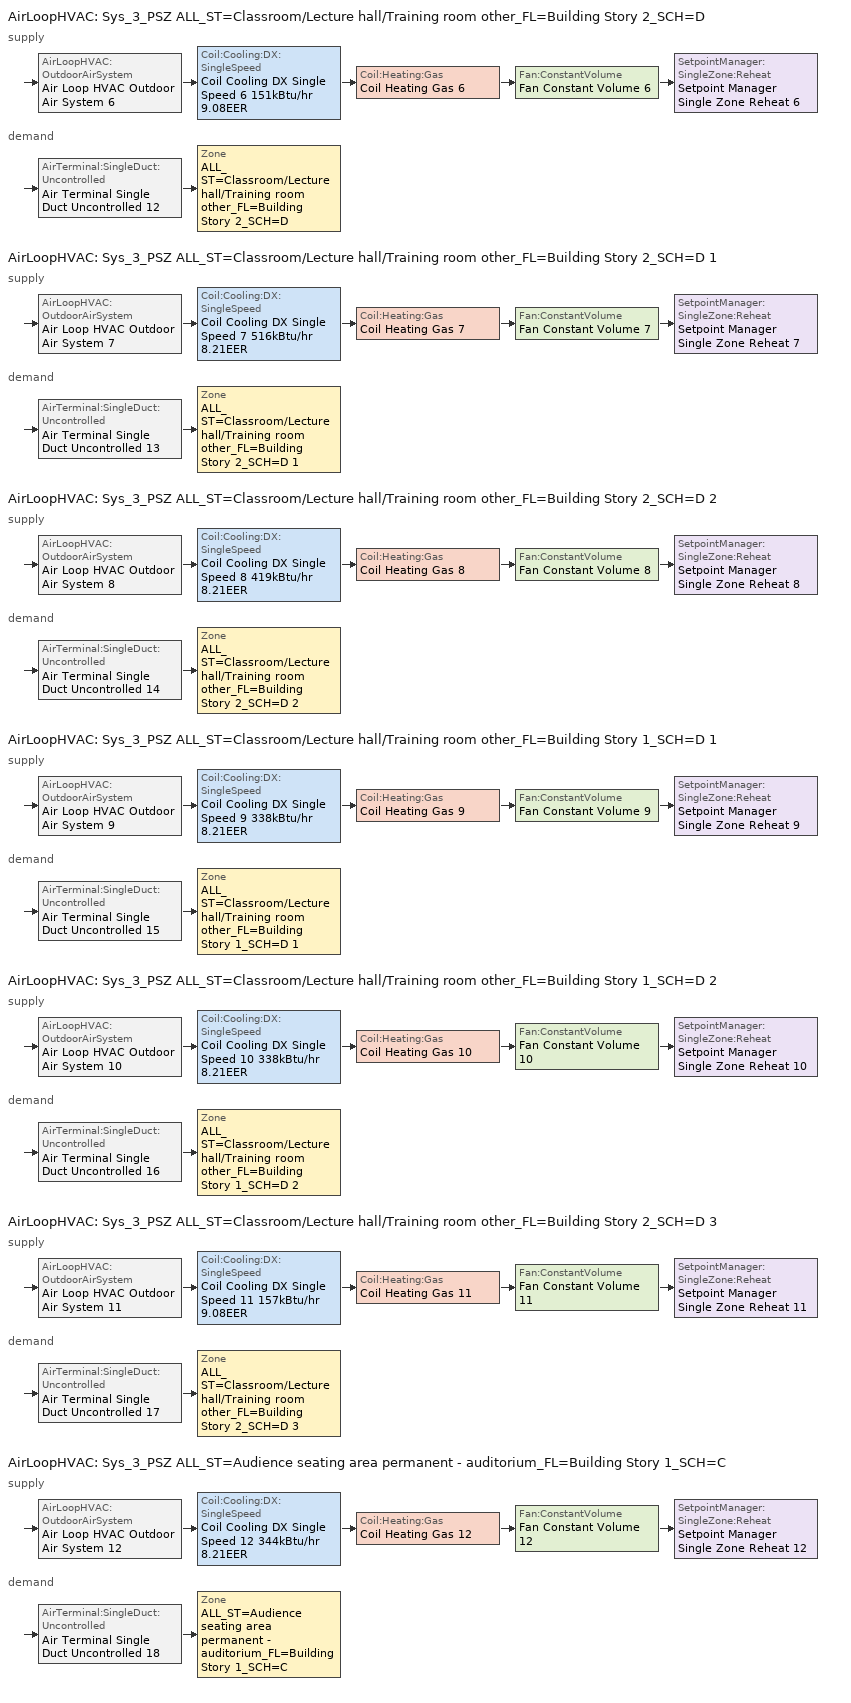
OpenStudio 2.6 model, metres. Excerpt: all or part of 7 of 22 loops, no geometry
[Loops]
AirLoopHVAC 'Sys_3_PSZ ALL_ST=Classroom/Lecture hall/Training room other_FL=Building Story 2_SCH=D'
 supply: AirLoopHVAC:OutdoorAirSystem 'Air Loop HVAC Outdoor Air System 6' > Coil:Cooling:DX:SingleSpeed 'Coil Cooling DX Single Speed 6 151kBtu/hr 9.08EER' > Coil:Heating:Gas 'Coil Heating Gas 6' > Fan:ConstantVolume 'Fan Constant Volume 6' > SetpointManager:SingleZone:Reheat 'Setpoint Manager Single Zone Reheat 6'
 demand: AirTerminal:SingleDuct:Uncontrolled 'Air Terminal Single Duct Uncontrolled 12' > Zone 'ALL_ST=Classroom/Lecture hall/Training room other_FL=Building Story 2_SCH=D'
AirLoopHVAC 'Sys_3_PSZ ALL_ST=Classroom/Lecture hall/Training room other_FL=Building Story 2_SCH=D 1'
 supply: AirLoopHVAC:OutdoorAirSystem 'Air Loop HVAC Outdoor Air System 7' > Coil:Cooling:DX:SingleSpeed 'Coil Cooling DX Single Speed 7 516kBtu/hr 8.21EER' > Coil:Heating:Gas 'Coil Heating Gas 7' > Fan:ConstantVolume 'Fan Constant Volume 7' > SetpointManager:SingleZone:Reheat 'Setpoint Manager Single Zone Reheat 7'
 demand: AirTerminal:SingleDuct:Uncontrolled 'Air Terminal Single Duct Uncontrolled 13' > Zone 'ALL_ST=Classroom/Lecture hall/Training room other_FL=Building Story 2_SCH=D 1'
AirLoopHVAC 'Sys_3_PSZ ALL_ST=Classroom/Lecture hall/Training room other_FL=Building Story 2_SCH=D 2'
 supply: AirLoopHVAC:OutdoorAirSystem 'Air Loop HVAC Outdoor Air System 8' > Coil:Cooling:DX:SingleSpeed 'Coil Cooling DX Single Speed 8 419kBtu/hr 8.21EER' > Coil:Heating:Gas 'Coil Heating Gas 8' > Fan:ConstantVolume 'Fan Constant Volume 8' > SetpointManager:SingleZone:Reheat 'Setpoint Manager Single Zone Reheat 8'
 demand: AirTerminal:SingleDuct:Uncontrolled 'Air Terminal Single Duct Uncontrolled 14' > Zone 'ALL_ST=Classroom/Lecture hall/Training room other_FL=Building Story 2_SCH=D 2'
AirLoopHVAC 'Sys_3_PSZ ALL_ST=Classroom/Lecture hall/Training room other_FL=Building Story 1_SCH=D 1'
 supply: AirLoopHVAC:OutdoorAirSystem 'Air Loop HVAC Outdoor Air System 9' > Coil:Cooling:DX:SingleSpeed 'Coil Cooling DX Single Speed 9 338kBtu/hr 8.21EER' > Coil:Heating:Gas 'Coil Heating Gas 9' > Fan:ConstantVolume 'Fan Constant Volume 9' > SetpointManager:SingleZone:Reheat 'Setpoint Manager Single Zone Reheat 9'
 demand: AirTerminal:SingleDuct:Uncontrolled 'Air Terminal Single Duct Uncontrolled 15' > Zone 'ALL_ST=Classroom/Lecture hall/Training room other_FL=Building Story 1_SCH=D 1'
AirLoopHVAC 'Sys_3_PSZ ALL_ST=Classroom/Lecture hall/Training room other_FL=Building Story 1_SCH=D 2'
 supply: AirLoopHVAC:OutdoorAirSystem 'Air Loop HVAC Outdoor Air System 10' > Coil:Cooling:DX:SingleSpeed 'Coil Cooling DX Single Speed 10 338kBtu/hr 8.21EER' > Coil:Heating:Gas 'Coil Heating Gas 10' > Fan:ConstantVolume 'Fan Constant Volume 10' > SetpointManager:SingleZone:Reheat 'Setpoint Manager Single Zone Reheat 10'
 demand: AirTerminal:SingleDuct:Uncontrolled 'Air Terminal Single Duct Uncontrolled 16' > Zone 'ALL_ST=Classroom/Lecture hall/Training room other_FL=Building Story 1_SCH=D 2'
AirLoopHVAC 'Sys_3_PSZ ALL_ST=Classroom/Lecture hall/Training room other_FL=Building Story 2_SCH=D 3'
 supply: AirLoopHVAC:OutdoorAirSystem 'Air Loop HVAC Outdoor Air System 11' > Coil:Cooling:DX:SingleSpeed 'Coil Cooling DX Single Speed 11 157kBtu/hr 9.08EER' > Coil:Heating:Gas 'Coil Heating Gas 11' > Fan:ConstantVolume 'Fan Constant Volume 11' > SetpointManager:SingleZone:Reheat 'Setpoint Manager Single Zone Reheat 11'
 demand: AirTerminal:SingleDuct:Uncontrolled 'Air Terminal Single Duct Uncontrolled 17' > Zone 'ALL_ST=Classroom/Lecture hall/Training room other_FL=Building Story 2_SCH=D 3'
AirLoopHVAC 'Sys_3_PSZ ALL_ST=Audience seating area permanent - auditorium_FL=Building Story 1_SCH=C'
 supply: AirLoopHVAC:OutdoorAirSystem 'Air Loop HVAC Outdoor Air System 12' > Coil:Cooling:DX:SingleSpeed 'Coil Cooling DX Single Speed 12 344kBtu/hr 8.21EER' > Coil:Heating:Gas 'Coil Heating Gas 12' > Fan:ConstantVolume 'Fan Constant Volume 12' > SetpointManager:SingleZone:Reheat 'Setpoint Manager Single Zone Reheat 12'
 demand: AirTerminal:SingleDuct:Uncontrolled 'Air Terminal Single Duct Uncontrolled 18' > Zone 'ALL_ST=Audience seating area permanent - auditorium_FL=Building Story 1_SCH=C'
[Sizing:Zone] Zone Cooling Design Supply Air Temperature Input Method=SupplyAirTemperature; Zone Cooling Design Supply Air Temperature {C}=13; Zone Cooling Design Supply Air Temperature Difference {deltaC}=11.11; Zone Heating Design Supply Air Temperature Input Method=SupplyAirTemperature; Zone Heating Design Supply Air Temperature {C}=43; Zone Heating Design Supply Air Temperature Difference {deltaC}=11.11; Zone Cooling Design Supply Air Humidity Ratio {kg-H2O/kg-air}=0.0085; Zone Heating Design Supply Air Humidity Ratio {kg-H2O/kg-air}=0.008; Zone Heating Sizing Factor=1.3; Zone Cooling Sizing Factor=1.1; Cooling Design Air Flow Method=DesignDay; Heating Design Air Flow Method=DesignDay; Account for Dedicated Outdoor Air System=No; Dedicated Outdoor Air System Control Strategy=NeutralSupplyAir; Dedicated Outdoor Air Low Setpoint Temperature for Design {C}=autosize; Dedicated Outdoor Air High Setpoint Temperature for Design {C}=autosize
ALL_ST=Classroom/Lecture hall/Training room other_FL=Building Story 2_SCH=D; ALL_ST=Classroom/Lecture hall/Training room other_FL=Building Story 2_SCH=D 1; ALL_ST=Classroom/Lecture hall/Training room other_FL=Building Story 2_SCH=D 2; ALL_ST=Classroom/Lecture hall/Training room other_FL=Building Story 1_SCH=D 1; ALL_ST=Classroom/Lecture hall/Training room other_FL=Building Story 1_SCH=D 2; ALL_ST=Classroom/Lecture hall/Training room other_FL=Building Story 2_SCH=D 3; ALL_ST=Audience seating area permanent - auditorium_FL=Building Story 1_SCH=C
[Zone equipment]
ALL_ST=Classroom/Lecture hall/Training room other_FL=Building Story 2_SCH=D: Air Terminal Single Duct Uncontrolled 12, Zone HVAC Baseboard Convective Water 12
ALL_ST=Classroom/Lecture hall/Training room other_FL=Building Story 2_SCH=D 1: Air Terminal Single Duct Uncontrolled 13, Zone HVAC Baseboard Convective Water 13
ALL_ST=Classroom/Lecture hall/Training room other_FL=Building Story 2_SCH=D 2: Air Terminal Single Duct Uncontrolled 14, Zone HVAC Baseboard Convective Water 14
ALL_ST=Classroom/Lecture hall/Training room other_FL=Building Story 1_SCH=D 1: Air Terminal Single Duct Uncontrolled 15, Zone HVAC Baseboard Convective Water 15
ALL_ST=Classroom/Lecture hall/Training room other_FL=Building Story 1_SCH=D 2: Air Terminal Single Duct Uncontrolled 16, Zone HVAC Baseboard Convective Water 16
ALL_ST=Classroom/Lecture hall/Training room other_FL=Building Story 2_SCH=D 3: Air Terminal Single Duct Uncontrolled 17, Zone HVAC Baseboard Convective Water 17
ALL_ST=Audience seating area permanent - auditorium_FL=Building Story 1_SCH=C: Air Terminal Single Duct Uncontrolled 18, Zone HVAC Baseboard Convective Water 18
[AirLoopHVAC] Design Supply Air Flow Rate {m3/s}=AutoSize
Name | Availability Schedule
Sys_3_PSZ ALL_ST=Classroom/Lecture hall/Training room other_FL=Building Story 2_SCH=D | Sys_3_PSZ ALL_ST=Classroom/Lecture hall/Training room other_FL=Building Story 2_SCH=D Occ Sch
Sys_3_PSZ ALL_ST=Classroom/Lecture hall/Training room other_FL=Building Story 2_SCH=D 1 | Sys_3_PSZ ALL_ST=Classroom/Lecture hall/Training room other_FL=Building Story 2_SCH=D 1 Occ Sch
Sys_3_PSZ ALL_ST=Classroom/Lecture hall/Training room other_FL=Building Story 2_SCH=D 2 | Sys_3_PSZ ALL_ST=Classroom/Lecture hall/Training room other_FL=Building Story 2_SCH=D 2 Occ Sch
Sys_3_PSZ ALL_ST=Classroom/Lecture hall/Training room other_FL=Building Story 1_SCH=D 1 | Sys_3_PSZ ALL_ST=Classroom/Lecture hall/Training room other_FL=Building Story 1_SCH=D 1 Occ Sch
Sys_3_PSZ ALL_ST=Classroom/Lecture hall/Training room other_FL=Building Story 1_SCH=D 2 | Sys_3_PSZ ALL_ST=Classroom/Lecture hall/Training room other_FL=Building Story 1_SCH=D 2 Occ Sch
Sys_3_PSZ ALL_ST=Classroom/Lecture hall/Training room other_FL=Building Story 2_SCH=D 3 | Sys_3_PSZ ALL_ST=Classroom/Lecture hall/Training room other_FL=Building Story 2_SCH=D 3 Occ Sch
Sys_3_PSZ ALL_ST=Audience seating area permanent - auditorium_FL=Building Story 1_SCH=C | Sys_3_PSZ ALL_ST=Audience seating area permanent - auditorium_FL=Building Story 1_SCH=C Occ Sch
[Sizing:System] Type of Load to Size On=Sensible; Design Outdoor Air Flow Rate {m3/s}=Autosize; Minimum System Air Flow Ratio=1; Preheat Design Temperature {C}=7; Preheat Design Humidity Ratio {kg-H2O/kg-Air}=0.008; Precool Design Temperature {C}=13; Precool Design Humidity Ratio {kg-H2O/kg-Air}=0.008; Central Cooling Design Supply Air Temperature {C}=13; Central Heating Design Supply Air Temperature {C}=43; Sizing Option=NonCoincident; 100% Outdoor Air in Cooling=No; 100% Outdoor Air in Heating=No; Central Cooling Design Supply Air Humidity Ratio {kg-H2O/kg-Air}=0.0085; Central Heating Design Supply Air Humidity Ratio {kg-H2O/kg-Air}=0.008; Cooling Design Air Flow Method=DesignDay; Cooling Design Air Flow Rate {m3/s}=0; Heating Design Air Flow Method=DesignDay; Heating Design Air Flow Rate {m3/s}=0; System Outdoor Air Method=ZoneSum; Zone Maximum Outdoor Air Fraction=1; Cooling Supply Air Flow Rate Per Floor Area {m3/s-m2}=0.00996765; Cooling Fraction of Autosized Cooling Supply Air Flow Rate=1; Cooling Supply Air Flow Rate Per Unit Cooling Capacity {m3/s-W}=3.94755e-05; Heating Supply Air Flow Rate Per Floor Area {m3/s-m2}=0.00996765; Heating Fraction of Autosized Heating Supply Air Flow Rate=1; Heating Fraction of Autosized Cooling Supply Air Flow Rate=1; Heating Supply Air Flow Rate Per Unit Heating Capacity {m3/s-W}=3.15882e-05; Cooling Design Capacity Method=CoolingDesignCapacity; Cooling Design Capacity {W}=autosize; Cooling Design Capacity Per Floor Area {W/m2}=234.7; Fraction of Autosized Cooling Design Capacity=1; Heating Design Capacity Method=HeatingDesignCapacity; Heating Design Capacity {W}=autosize; Heating Design Capacity Per Floor Area {W/m2}=157; Fraction of Autosized Heating Design Capacity=1; Central Cooling Capacity Control Method=OnOff
Sys_3_PSZ ALL_ST=Classroom/Lecture hall/Training room other_FL=Building Story 2_SCH=D; Sys_3_PSZ ALL_ST=Classroom/Lecture hall/Training room other_FL=Building Story 2_SCH=D 1; Sys_3_PSZ ALL_ST=Classroom/Lecture hall/Training room other_FL=Building Story 2_SCH=D 2; Sys_3_PSZ ALL_ST=Classroom/Lecture hall/Training room other_FL=Building Story 1_SCH=D 1; Sys_3_PSZ ALL_ST=Classroom/Lecture hall/Training room other_FL=Building Story 1_SCH=D 2; Sys_3_PSZ ALL_ST=Classroom/Lecture hall/Training room other_FL=Building Story 2_SCH=D 3; Sys_3_PSZ ALL_ST=Audience seating area permanent - auditorium_FL=Building Story 1_SCH=C
[Fan:ConstantVolume] Availability Schedule=Always On Discrete; Fan Efficiency=0.39975; Pressure Rise {Pa}=640; Maximum Flow Rate {m3/s}=AutoSize; Motor Efficiency=0.615
Fan Constant Volume 6; Fan Constant Volume 7; Fan Constant Volume 8; Fan Constant Volume 9; Fan Constant Volume 10; Fan Constant Volume 11; Fan Constant Volume 12
[Coil:Heating:Gas] Availability Schedule=Always On Discrete; Gas Burner Efficiency=0.81; Nominal Capacity {W}=AutoSize; Parasitic Electric Load {W}=0; Part Load Fraction Correlation Curve=FURNACE-EFFPLR-NECB2011; Parasitic Gas Load {W}=0
Coil Heating Gas 6; Coil Heating Gas 7; Coil Heating Gas 8; Coil Heating Gas 9; Coil Heating Gas 10; Coil Heating Gas 11; Coil Heating Gas 12
[Coil:Cooling:DX:SingleSpeed] Availability Schedule=Always On Discrete; Rated Total Cooling Capacity {W}=autosize; Rated Sensible Heat Ratio=autosize; Rated Air Flow Rate {m3/s}=autosize; Rated Evaporator Fan Power Per Volume Flow Rate {W/(m3/s)}=773.3; Total Cooling Capacity Function of Temperature Curve=DXCOOL-NECB2011-REF-CAPFT; Total Cooling Capacity Function of Flow Fraction Curve=DXCOOL-NECB2011-REF-CAPFFLOW; Energy Input Ratio Function of Temperature Curve=DXCOOL-NECB2011-REF-COOLEIRFT; Energy Input Ratio Function of Flow Fraction Curve=DXCOOL-NECB2011-REF-COOLEIRFFLOW; Part Load Fraction Correlation Curve=DXCOOL-NECB2011-REF-COOLPLFFPLR; Condenser Type=AirCooled; Evaporative Condenser Effectiveness=0; Evaporative Condenser Air Flow Rate {m3/s}=Autosize; Evaporative Condenser Pump Rated Power Consumption {W}=Autosize; Crankcase Heater Capacity {W}=0; Maximum Outdoor Dry-Bulb Temperature for Crankcase Heater Operation {C}=0; Basin Heater Capacity {W/K}=0; Basin Heater Setpoint Temperature {C}=10
Name | Rated COP {W/W}
Coil Cooling DX Single Speed 6 151kBtu/hr 9.08EER | 3.17665
Coil Cooling DX Single Speed 7 516kBtu/hr 8.21EER | 3.10722
Coil Cooling DX Single Speed 8 419kBtu/hr 8.21EER | 3.04493
Coil Cooling DX Single Speed 9 338kBtu/hr 8.21EER | 2.99224
Coil Cooling DX Single Speed 10 338kBtu/hr 8.21EER | 2.99235
Coil Cooling DX Single Speed 11 157kBtu/hr 9.08EER | 3.18102
Coil Cooling DX Single Speed 12 344kBtu/hr 8.21EER | 2.9967
[Controller:OutdoorAir] Minimum Outdoor Air Flow Rate {m3/s}=autosize; Maximum Outdoor Air Flow Rate {m3/s}=Autosize; Economizer Control Type=DifferentialEnthalpy; Economizer Control Action Type=ModulateFlow; Lockout Type=NoLockout; Minimum Limit Type=FixedMinimum; High Humidity Control=No; Heat Recovery Bypass Control Type=BypassWhenOAFlowGreaterThanMinimum
Name | Minimum Outdoor Air Schedule | Controller Mechanical Ventilation
Controller Outdoor Air 6 | Sys_3_PSZ ALL_ST=Classroom/Lecture hall/Training room other_FL=Building Story 2_SCH=D Occ Sch | Controller Mechanical Ventilation 6
Controller Outdoor Air 7 | Sys_3_PSZ ALL_ST=Classroom/Lecture hall/Training room other_FL=Building Story 2_SCH=D 1 Occ Sch | Controller Mechanical Ventilation 7
Controller Outdoor Air 8 | Sys_3_PSZ ALL_ST=Classroom/Lecture hall/Training room other_FL=Building Story 2_SCH=D 2 Occ Sch | Controller Mechanical Ventilation 8
Controller Outdoor Air 9 | Sys_3_PSZ ALL_ST=Classroom/Lecture hall/Training room other_FL=Building Story 1_SCH=D 1 Occ Sch | Controller Mechanical Ventilation 9
Controller Outdoor Air 10 | Sys_3_PSZ ALL_ST=Classroom/Lecture hall/Training room other_FL=Building Story 1_SCH=D 2 Occ Sch | Controller Mechanical Ventilation 10
Controller Outdoor Air 11 | Sys_3_PSZ ALL_ST=Classroom/Lecture hall/Training room other_FL=Building Story 2_SCH=D 3 Occ Sch | Controller Mechanical Ventilation 11
Controller Outdoor Air 12 | Sys_3_PSZ ALL_ST=Audience seating area permanent - auditorium_FL=Building Story 1_SCH=C Occ Sch | Controller Mechanical Ventilation 12
[Controller:MechanicalVentilation] Availability Schedule=Always On Discrete; System Outdoor Air Method=ZoneSum
Controller Mechanical Ventilation 6; Controller Mechanical Ventilation 7; Controller Mechanical Ventilation 8; Controller Mechanical Ventilation 9; Controller Mechanical Ventilation 10; Controller Mechanical Ventilation 11; Controller Mechanical Ventilation 12
[AirLoopHVAC:OutdoorAirSystem]
Name | Controller
Air Loop HVAC Outdoor Air System 6 | Controller Outdoor Air 6
Air Loop HVAC Outdoor Air System 7 | Controller Outdoor Air 7
Air Loop HVAC Outdoor Air System 8 | Controller Outdoor Air 8
Air Loop HVAC Outdoor Air System 9 | Controller Outdoor Air 9
Air Loop HVAC Outdoor Air System 10 | Controller Outdoor Air 10
Air Loop HVAC Outdoor Air System 11 | Controller Outdoor Air 11
Air Loop HVAC Outdoor Air System 12 | Controller Outdoor Air 12
[SetpointManager:SingleZone:Reheat] Minimum Supply Air Temperature {C}=13; Maximum Supply Air Temperature {C}=43
Name | Control Zone
Setpoint Manager Single Zone Reheat 6 | ALL_ST=Classroom/Lecture hall/Training room other_FL=Building Story 2_SCH=D
Setpoint Manager Single Zone Reheat 7 | ALL_ST=Classroom/Lecture hall/Training room other_FL=Building Story 2_SCH=D 1
Setpoint Manager Single Zone Reheat 8 | ALL_ST=Classroom/Lecture hall/Training room other_FL=Building Story 2_SCH=D 2
Setpoint Manager Single Zone Reheat 9 | ALL_ST=Classroom/Lecture hall/Training room other_FL=Building Story 1_SCH=D 1
Setpoint Manager Single Zone Reheat 10 | ALL_ST=Classroom/Lecture hall/Training room other_FL=Building Story 1_SCH=D 2
Setpoint Manager Single Zone Reheat 11 | ALL_ST=Classroom/Lecture hall/Training room other_FL=Building Story 2_SCH=D 3
Setpoint Manager Single Zone Reheat 12 | ALL_ST=Audience seating area permanent - auditorium_FL=Building Story 1_SCH=C
[AirTerminal:SingleDuct:Uncontrolled] Availability Schedule=Always On Discrete; Maximum Air Flow Rate {m3/s}=AutoSize
Air Terminal Single Duct Uncontrolled 12; Air Terminal Single Duct Uncontrolled 13; Air Terminal Single Duct Uncontrolled 14; Air Terminal Single Duct Uncontrolled 15; Air Terminal Single Duct Uncontrolled 16; Air Terminal Single Duct Uncontrolled 17; Air Terminal Single Duct Uncontrolled 18
[Schedule:Ruleset]
Name | Default Day Schedule | Summer Design Day Schedule | Winter Design Day Schedule
Sys_3_PSZ ALL_ST=Audience seating area permanent - auditorium_FL=Building Story 1_SCH=C Occ Sch | Sys_3_PSZ ALL_ST=Audience seating area permanent - auditorium_FL=Building Story 1_SCH=C Occ Sch Default | Sys_3_PSZ ALL_ST=Audience seating area permanent - auditorium_FL=Building Story 1_SCH=C Occ Sch Summer Design Day | Sys_3_PSZ ALL_ST=Audience seating area permanent - auditorium_FL=Building Story 1_SCH=C Occ Sch Winter Design Day
Sys_3_PSZ ALL_ST=Classroom/Lecture hall/Training room other_FL=Building Story 1_SCH=D 1 Occ Sch | Sys_3_PSZ ALL_ST=Classroom/Lecture hall/Training room other_FL=Building Story 1_SCH=D 1 Occ Sch Default | Sys_3_PSZ ALL_ST=Classroom/Lecture hall/Training room other_FL=Building Story 1_SCH=D 1 Occ Sch Summer Design Day | Sys_3_PSZ ALL_ST=Classroom/Lecture hall/Training room other_FL=Building Story 1_SCH=D 1 Occ Sch Winter Design Day
Sys_3_PSZ ALL_ST=Classroom/Lecture hall/Training room other_FL=Building Story 1_SCH=D 2 Occ Sch | Sys_3_PSZ ALL_ST=Classroom/Lecture hall/Training room other_FL=Building Story 1_SCH=D 2 Occ Sch Default | Sys_3_PSZ ALL_ST=Classroom/Lecture hall/Training room other_FL=Building Story 1_SCH=D 2 Occ Sch Summer Design Day | Sys_3_PSZ ALL_ST=Classroom/Lecture hall/Training room other_FL=Building Story 1_SCH=D 2 Occ Sch Winter Design Day
Sys_3_PSZ ALL_ST=Classroom/Lecture hall/Training room other_FL=Building Story 2_SCH=D Occ Sch | Sys_3_PSZ ALL_ST=Classroom/Lecture hall/Training room other_FL=Building Story 2_SCH=D Occ Sch Default | Sys_3_PSZ ALL_ST=Classroom/Lecture hall/Training room other_FL=Building Story 2_SCH=D Occ Sch Summer Design Day | Sys_3_PSZ ALL_ST=Classroom/Lecture hall/Training room other_FL=Building Story 2_SCH=D Occ Sch Winter Design Day
Sys_3_PSZ ALL_ST=Classroom/Lecture hall/Training room other_FL=Building Story 2_SCH=D 1 Occ Sch | Sys_3_PSZ ALL_ST=Classroom/Lecture hall/Training room other_FL=Building Story 2_SCH=D 1 Occ Sch Default | Sys_3_PSZ ALL_ST=Classroom/Lecture hall/Training room other_FL=Building Story 2_SCH=D 1 Occ Sch Summer Design Day | Sys_3_PSZ ALL_ST=Classroom/Lecture hall/Training room other_FL=Building Story 2_SCH=D 1 Occ Sch Winter Design Day
Sys_3_PSZ ALL_ST=Classroom/Lecture hall/Training room other_FL=Building Story 2_SCH=D 2 Occ Sch | Sys_3_PSZ ALL_ST=Classroom/Lecture hall/Training room other_FL=Building Story 2_SCH=D 2 Occ Sch Default | Sys_3_PSZ ALL_ST=Classroom/Lecture hall/Training room other_FL=Building Story 2_SCH=D 2 Occ Sch Summer Design Day | Sys_3_PSZ ALL_ST=Classroom/Lecture hall/Training room other_FL=Building Story 2_SCH=D 2 Occ Sch Winter Design Day
Sys_3_PSZ ALL_ST=Classroom/Lecture hall/Training room other_FL=Building Story 2_SCH=D 3 Occ Sch | Sys_3_PSZ ALL_ST=Classroom/Lecture hall/Training room other_FL=Building Story 2_SCH=D 3 Occ Sch Default | Sys_3_PSZ ALL_ST=Classroom/Lecture hall/Training room other_FL=Building Story 2_SCH=D 3 Occ Sch Summer Design Day | Sys_3_PSZ ALL_ST=Classroom/Lecture hall/Training room other_FL=Building Story 2_SCH=D 3 Occ Sch Winter Design Day
[Schedule:Day]
Sys_3_PSZ ALL_ST=Audience seating area permanent - auditorium_FL=Building Story 1_SCH=C Occ Sch Default; Sys_3_PSZ ALL_ST=Audience seating area permanent - auditorium_FL=Building Story 1_SCH=C Occ Sch Winter Design Day; Sys_3_PSZ ALL_ST=Audience seating area permanent - auditorium_FL=Building Story 1_SCH=C Occ Sch Summer Design Day; Sys_3_PSZ ALL_ST=Classroom/Lecture hall/Training room other_FL=Building Story 1_SCH=D 1 Occ Sch Default; Sys_3_PSZ ALL_ST=Classroom/Lecture hall/Training room other_FL=Building Story 1_SCH=D 1 Occ Sch Winter Design Day; Sys_3_PSZ ALL_ST=Classroom/Lecture hall/Training room other_FL=Building Story 1_SCH=D 1 Occ Sch Summer Design Day; Sys_3_PSZ ALL_ST=Classroom/Lecture hall/Training room other_FL=Building Story 1_SCH=D 2 Occ Sch Default; Sys_3_PSZ ALL_ST=Classroom/Lecture hall/Training room other_FL=Building Story 1_SCH=D 2 Occ Sch Winter Design Day; Sys_3_PSZ ALL_ST=Classroom/Lecture hall/Training room other_FL=Building Story 1_SCH=D 2 Occ Sch Summer Design Day; Sys_3_PSZ ALL_ST=Classroom/Lecture hall/Training room other_FL=Building Story 2_SCH=D Occ Sch Default; Sys_3_PSZ ALL_ST=Classroom/Lecture hall/Training room other_FL=Building Story 2_SCH=D Occ Sch Winter Design Day; Sys_3_PSZ ALL_ST=Classroom/Lecture hall/Training room other_FL=Building Story 2_SCH=D Occ Sch Summer Design Day; Sys_3_PSZ ALL_ST=Classroom/Lecture hall/Training room other_FL=Building Story 2_SCH=D 1 Occ Sch Default; Sys_3_PSZ ALL_ST=Classroom/Lecture hall/Training room other_FL=Building Story 2_SCH=D 1 Occ Sch Winter Design Day; Sys_3_PSZ ALL_ST=Classroom/Lecture hall/Training room other_FL=Building Story 2_SCH=D 1 Occ Sch Summer Design Day; Sys_3_PSZ ALL_ST=Classroom/Lecture hall/Training room other_FL=Building Story 2_SCH=D 2 Occ Sch Default; Sys_3_PSZ ALL_ST=Classroom/Lecture hall/Training room other_FL=Building Story 2_SCH=D 2 Occ Sch Winter Design Day; Sys_3_PSZ ALL_ST=Classroom/Lecture hall/Training room other_FL=Building Story 2_SCH=D 2 Occ Sch Summer Design Day; Sys_3_PSZ ALL_ST=Classroom/Lecture hall/Training room other_FL=Building Story 2_SCH=D 3 Occ Sch Default; Sys_3_PSZ ALL_ST=Classroom/Lecture hall/Training room other_FL=Building Story 2_SCH=D 3 Occ Sch Winter Design Day; Sys_3_PSZ ALL_ST=Classroom/Lecture hall/Training room other_FL=Building Story 2_SCH=D 3 Occ Sch Summer Design Day: 24, 0, 1
Sys_3_PSZ ALL_ST=Audience seating area permanent - auditorium_FL=Building Story 1_SCH=C Occ Sch Monday; Sys_3_PSZ ALL_ST=Audience seating area permanent - auditorium_FL=Building Story 1_SCH=C Occ Sch Tuesday; Sys_3_PSZ ALL_ST=Audience seating area permanent - auditorium_FL=Building Story 1_SCH=C Occ Sch Wednesday; Sys_3_PSZ ALL_ST=Audience seating area permanent - auditorium_FL=Building Story 1_SCH=C Occ Sch Thursday; Sys_3_PSZ ALL_ST=Audience seating area permanent - auditorium_FL=Building Story 1_SCH=C Occ Sch Friday; Sys_3_PSZ ALL_ST=Audience seating area permanent - auditorium_FL=Building Story 1_SCH=C Occ Sch Saturday: 9, 0, 0, 21, 0, 1, 24, 0, 0
Sys_3_PSZ ALL_ST=Audience seating area permanent - auditorium_FL=Building Story 1_SCH=C Occ Sch Sunday: 9, 0, 0, 19, 0, 1, 24, 0, 0
Sys_3_PSZ ALL_ST=Classroom/Lecture hall/Training room other_FL=Building Story 1_SCH=D 1 Occ Sch Monday; Sys_3_PSZ ALL_ST=Classroom/Lecture hall/Training room other_FL=Building Story 1_SCH=D 1 Occ Sch Tuesday; Sys_3_PSZ ALL_ST=Classroom/Lecture hall/Training room other_FL=Building Story 1_SCH=D 1 Occ Sch Wednesday; Sys_3_PSZ ALL_ST=Classroom/Lecture hall/Training room other_FL=Building Story 1_SCH=D 1 Occ Sch Thursday; Sys_3_PSZ ALL_ST=Classroom/Lecture hall/Training room other_FL=Building Story 1_SCH=D 1 Occ Sch Friday; Sys_3_PSZ ALL_ST=Classroom/Lecture hall/Training room other_FL=Building Story 1_SCH=D 2 Occ Sch Monday; Sys_3_PSZ ALL_ST=Classroom/Lecture hall/Training room other_FL=Building Story 1_SCH=D 2 Occ Sch Tuesday; Sys_3_PSZ ALL_ST=Classroom/Lecture hall/Training room other_FL=Building Story 1_SCH=D 2 Occ Sch Wednesday; Sys_3_PSZ ALL_ST=Classroom/Lecture hall/Training room other_FL=Building Story 1_SCH=D 2 Occ Sch Thursday; Sys_3_PSZ ALL_ST=Classroom/Lecture hall/Training room other_FL=Building Story 1_SCH=D 2 Occ Sch Friday; Sys_3_PSZ ALL_ST=Classroom/Lecture hall/Training room other_FL=Building Story 2_SCH=D Occ Sch Monday; Sys_3_PSZ ALL_ST=Classroom/Lecture hall/Training room other_FL=Building Story 2_SCH=D Occ Sch Tuesday; Sys_3_PSZ ALL_ST=Classroom/Lecture hall/Training room other_FL=Building Story 2_SCH=D Occ Sch Wednesday; Sys_3_PSZ ALL_ST=Classroom/Lecture hall/Training room other_FL=Building Story 2_SCH=D Occ Sch Thursday; Sys_3_PSZ ALL_ST=Classroom/Lecture hall/Training room other_FL=Building Story 2_SCH=D Occ Sch Friday; Sys_3_PSZ ALL_ST=Classroom/Lecture hall/Training room other_FL=Building Story 2_SCH=D 1 Occ Sch Monday; Sys_3_PSZ ALL_ST=Classroom/Lecture hall/Training room other_FL=Building Story 2_SCH=D 1 Occ Sch Tuesday; Sys_3_PSZ ALL_ST=Classroom/Lecture hall/Training room other_FL=Building Story 2_SCH=D 1 Occ Sch Wednesday; Sys_3_PSZ ALL_ST=Classroom/Lecture hall/Training room other_FL=Building Story 2_SCH=D 1 Occ Sch Thursday; Sys_3_PSZ ALL_ST=Classroom/Lecture hall/Training room other_FL=Building Story 2_SCH=D 1 Occ Sch Friday; Sys_3_PSZ ALL_ST=Classroom/Lecture hall/Training room other_FL=Building Story 2_SCH=D 2 Occ Sch Monday; Sys_3_PSZ ALL_ST=Classroom/Lecture hall/Training room other_FL=Building Story 2_SCH=D 2 Occ Sch Tuesday; Sys_3_PSZ ALL_ST=Classroom/Lecture hall/Training room other_FL=Building Story 2_SCH=D 2 Occ Sch Wednesday; Sys_3_PSZ ALL_ST=Classroom/Lecture hall/Training room other_FL=Building Story 2_SCH=D 2 Occ Sch Thursday; Sys_3_PSZ ALL_ST=Classroom/Lecture hall/Training room other_FL=Building Story 2_SCH=D 2 Occ Sch Friday; Sys_3_PSZ ALL_ST=Classroom/Lecture hall/Training room other_FL=Building Story 2_SCH=D 3 Occ Sch Monday; Sys_3_PSZ ALL_ST=Classroom/Lecture hall/Training room other_FL=Building Story 2_SCH=D 3 Occ Sch Tuesday; Sys_3_PSZ ALL_ST=Classroom/Lecture hall/Training room other_FL=Building Story 2_SCH=D 3 Occ Sch Wednesday; Sys_3_PSZ ALL_ST=Classroom/Lecture hall/Training room other_FL=Building Story 2_SCH=D 3 Occ Sch Thursday; Sys_3_PSZ ALL_ST=Classroom/Lecture hall/Training room other_FL=Building Story 2_SCH=D 3 Occ Sch Friday: 9, 0, 0, 18, 0, 1, 19, 0, 0, 22, 0, 1, 24, 0, 0
Sys_3_PSZ ALL_ST=Classroom/Lecture hall/Training room other_FL=Building Story 1_SCH=D 1 Occ Sch Saturday; Sys_3_PSZ ALL_ST=Classroom/Lecture hall/Training room other_FL=Building Story 1_SCH=D 1 Occ Sch Sunday; Sys_3_PSZ ALL_ST=Classroom/Lecture hall/Training room other_FL=Building Story 1_SCH=D 2 Occ Sch Saturday; Sys_3_PSZ ALL_ST=Classroom/Lecture hall/Training room other_FL=Building Story 1_SCH=D 2 Occ Sch Sunday; Sys_3_PSZ ALL_ST=Classroom/Lecture hall/Training room other_FL=Building Story 2_SCH=D Occ Sch Saturday; Sys_3_PSZ ALL_ST=Classroom/Lecture hall/Training room other_FL=Building Story 2_SCH=D Occ Sch Sunday; Sys_3_PSZ ALL_ST=Classroom/Lecture hall/Training room other_FL=Building Story 2_SCH=D 1 Occ Sch Saturday; Sys_3_PSZ ALL_ST=Classroom/Lecture hall/Training room other_FL=Building Story 2_SCH=D 1 Occ Sch Sunday; Sys_3_PSZ ALL_ST=Classroom/Lecture hall/Training room other_FL=Building Story 2_SCH=D 2 Occ Sch Saturday; Sys_3_PSZ ALL_ST=Classroom/Lecture hall/Training room other_FL=Building Story 2_SCH=D 2 Occ Sch Sunday; Sys_3_PSZ ALL_ST=Classroom/Lecture hall/Training room other_FL=Building Story 2_SCH=D 3 Occ Sch Saturday; Sys_3_PSZ ALL_ST=Classroom/Lecture hall/Training room other_FL=Building Story 2_SCH=D 3 Occ Sch Sunday: 24, 0, 0
[Schedule:Rule] Date Specification Type=DateRange; Start Month=1; Start Day=1; End Month=12
Name | Schedule Ruleset | Rule Order | Day Schedule | Apply Monday | End Day | Apply Tuesday | Apply Wednesday | Apply Thursday | Apply Friday | Apply Saturday | Apply Sunday
Sys_3_PSZ ALL_ST=Audience seating area permanent - auditorium_FL=Building Story 1_SCH=C Occ Sch Monday Rule | Sys_3_PSZ ALL_ST=Audience seating area permanent - auditorium_FL=Building Story 1_SCH=C Occ Sch | 6 | Sys_3_PSZ ALL_ST=Audience seating area permanent - auditorium_FL=Building Story 1_SCH=C Occ Sch Monday | Yes | 25
Sys_3_PSZ ALL_ST=Audience seating area permanent - auditorium_FL=Building Story 1_SCH=C Occ Sch Tuesday Rule | Sys_3_PSZ ALL_ST=Audience seating area permanent - auditorium_FL=Building Story 1_SCH=C Occ Sch | 5 | Sys_3_PSZ ALL_ST=Audience seating area permanent - auditorium_FL=Building Story 1_SCH=C Occ Sch Tuesday |  | 26 | Yes
Sys_3_PSZ ALL_ST=Audience seating area permanent - auditorium_FL=Building Story 1_SCH=C Occ Sch Wednesday Rule | Sys_3_PSZ ALL_ST=Audience seating area permanent - auditorium_FL=Building Story 1_SCH=C Occ Sch | 4 | Sys_3_PSZ ALL_ST=Audience seating area permanent - auditorium_FL=Building Story 1_SCH=C Occ Sch Wednesday |  | 27 |  | Yes
Sys_3_PSZ ALL_ST=Audience seating area permanent - auditorium_FL=Building Story 1_SCH=C Occ Sch Thursday Rule | Sys_3_PSZ ALL_ST=Audience seating area permanent - auditorium_FL=Building Story 1_SCH=C Occ Sch | 3 | Sys_3_PSZ ALL_ST=Audience seating area permanent - auditorium_FL=Building Story 1_SCH=C Occ Sch Thursday |  | 28 |  |  | Yes
Sys_3_PSZ ALL_ST=Audience seating area permanent - auditorium_FL=Building Story 1_SCH=C Occ Sch Friday Rule | Sys_3_PSZ ALL_ST=Audience seating area permanent - auditorium_FL=Building Story 1_SCH=C Occ Sch | 2 | Sys_3_PSZ ALL_ST=Audience seating area permanent - auditorium_FL=Building Story 1_SCH=C Occ Sch Friday |  | 29 |  |  |  | Yes
Sys_3_PSZ ALL_ST=Audience seating area permanent - auditorium_FL=Building Story 1_SCH=C Occ Sch Saturday Rule | Sys_3_PSZ ALL_ST=Audience seating area permanent - auditorium_FL=Building Story 1_SCH=C Occ Sch | 1 | Sys_3_PSZ ALL_ST=Audience seating area permanent - auditorium_FL=Building Story 1_SCH=C Occ Sch Saturday |  | 30 |  |  |  |  | Yes
Sys_3_PSZ ALL_ST=Audience seating area permanent - auditorium_FL=Building Story 1_SCH=C Occ Sch Sunday Rule | Sys_3_PSZ ALL_ST=Audience seating area permanent - auditorium_FL=Building Story 1_SCH=C Occ Sch | 0 | Sys_3_PSZ ALL_ST=Audience seating area permanent - auditorium_FL=Building Story 1_SCH=C Occ Sch Sunday |  | 31 |  |  |  |  |  | Yes
Sys_3_PSZ ALL_ST=Classroom/Lecture hall/Training room other_FL=Building Story 1_SCH=D 1 Occ Sch Monday Rule | Sys_3_PSZ ALL_ST=Classroom/Lecture hall/Training room other_FL=Building Story 1_SCH=D 1 Occ Sch | 6 | Sys_3_PSZ ALL_ST=Classroom/Lecture hall/Training room other_FL=Building Story 1_SCH=D 1 Occ Sch Monday | Yes | 25
Sys_3_PSZ ALL_ST=Classroom/Lecture hall/Training room other_FL=Building Story 1_SCH=D 1 Occ Sch Tuesday Rule | Sys_3_PSZ ALL_ST=Classroom/Lecture hall/Training room other_FL=Building Story 1_SCH=D 1 Occ Sch | 5 | Sys_3_PSZ ALL_ST=Classroom/Lecture hall/Training room other_FL=Building Story 1_SCH=D 1 Occ Sch Tuesday |  | 26 | Yes
Sys_3_PSZ ALL_ST=Classroom/Lecture hall/Training room other_FL=Building Story 1_SCH=D 1 Occ Sch Wednesday Rule | Sys_3_PSZ ALL_ST=Classroom/Lecture hall/Training room other_FL=Building Story 1_SCH=D 1 Occ Sch | 4 | Sys_3_PSZ ALL_ST=Classroom/Lecture hall/Training room other_FL=Building Story 1_SCH=D 1 Occ Sch Wednesday |  | 27 |  | Yes
Sys_3_PSZ ALL_ST=Classroom/Lecture hall/Training room other_FL=Building Story 1_SCH=D 1 Occ Sch Thursday Rule | Sys_3_PSZ ALL_ST=Classroom/Lecture hall/Training room other_FL=Building Story 1_SCH=D 1 Occ Sch | 3 | Sys_3_PSZ ALL_ST=Classroom/Lecture hall/Training room other_FL=Building Story 1_SCH=D 1 Occ Sch Thursday |  | 28 |  |  | Yes
Sys_3_PSZ ALL_ST=Classroom/Lecture hall/Training room other_FL=Building Story 1_SCH=D 1 Occ Sch Friday Rule | Sys_3_PSZ ALL_ST=Classroom/Lecture hall/Training room other_FL=Building Story 1_SCH=D 1 Occ Sch | 2 | Sys_3_PSZ ALL_ST=Classroom/Lecture hall/Training room other_FL=Building Story 1_SCH=D 1 Occ Sch Friday |  | 29 |  |  |  | Yes
Sys_3_PSZ ALL_ST=Classroom/Lecture hall/Training room other_FL=Building Story 1_SCH=D 1 Occ Sch Saturday Rule | Sys_3_PSZ ALL_ST=Classroom/Lecture hall/Training room other_FL=Building Story 1_SCH=D 1 Occ Sch | 1 | Sys_3_PSZ ALL_ST=Classroom/Lecture hall/Training room other_FL=Building Story 1_SCH=D 1 Occ Sch Saturday |  | 30 |  |  |  |  | Yes
Sys_3_PSZ ALL_ST=Classroom/Lecture hall/Training room other_FL=Building Story 1_SCH=D 1 Occ Sch Sunday Rule | Sys_3_PSZ ALL_ST=Classroom/Lecture hall/Training room other_FL=Building Story 1_SCH=D 1 Occ Sch | 0 | Sys_3_PSZ ALL_ST=Classroom/Lecture hall/Training room other_FL=Building Story 1_SCH=D 1 Occ Sch Sunday |  | 31 |  |  |  |  |  | Yes
Sys_3_PSZ ALL_ST=Classroom/Lecture hall/Training room other_FL=Building Story 1_SCH=D 2 Occ Sch Monday Rule | Sys_3_PSZ ALL_ST=Classroom/Lecture hall/Training room other_FL=Building Story 1_SCH=D 2 Occ Sch | 6 | Sys_3_PSZ ALL_ST=Classroom/Lecture hall/Training room other_FL=Building Story 1_SCH=D 2 Occ Sch Monday | Yes | 25
Sys_3_PSZ ALL_ST=Classroom/Lecture hall/Training room other_FL=Building Story 1_SCH=D 2 Occ Sch Tuesday Rule | Sys_3_PSZ ALL_ST=Classroom/Lecture hall/Training room other_FL=Building Story 1_SCH=D 2 Occ Sch | 5 | Sys_3_PSZ ALL_ST=Classroom/Lecture hall/Training room other_FL=Building Story 1_SCH=D 2 Occ Sch Tuesday |  | 26 | Yes
Sys_3_PSZ ALL_ST=Classroom/Lecture hall/Training room other_FL=Building Story 1_SCH=D 2 Occ Sch Wednesday Rule | Sys_3_PSZ ALL_ST=Classroom/Lecture hall/Training room other_FL=Building Story 1_SCH=D 2 Occ Sch | 4 | Sys_3_PSZ ALL_ST=Classroom/Lecture hall/Training room other_FL=Building Story 1_SCH=D 2 Occ Sch Wednesday |  | 27 |  | Yes
Sys_3_PSZ ALL_ST=Classroom/Lecture hall/Training room other_FL=Building Story 1_SCH=D 2 Occ Sch Thursday Rule | Sys_3_PSZ ALL_ST=Classroom/Lecture hall/Training room other_FL=Building Story 1_SCH=D 2 Occ Sch | 3 | Sys_3_PSZ ALL_ST=Classroom/Lecture hall/Training room other_FL=Building Story 1_SCH=D 2 Occ Sch Thursday |  | 28 |  |  | Yes
Sys_3_PSZ ALL_ST=Classroom/Lecture hall/Training room other_FL=Building Story 1_SCH=D 2 Occ Sch Friday Rule | Sys_3_PSZ ALL_ST=Classroom/Lecture hall/Training room other_FL=Building Story 1_SCH=D 2 Occ Sch | 2 | Sys_3_PSZ ALL_ST=Classroom/Lecture hall/Training room other_FL=Building Story 1_SCH=D 2 Occ Sch Friday |  | 29 |  |  |  | Yes
Sys_3_PSZ ALL_ST=Classroom/Lecture hall/Training room other_FL=Building Story 1_SCH=D 2 Occ Sch Saturday Rule | Sys_3_PSZ ALL_ST=Classroom/Lecture hall/Training room other_FL=Building Story 1_SCH=D 2 Occ Sch | 1 | Sys_3_PSZ ALL_ST=Classroom/Lecture hall/Training room other_FL=Building Story 1_SCH=D 2 Occ Sch Saturday |  | 30 |  |  |  |  | Yes
Sys_3_PSZ ALL_ST=Classroom/Lecture hall/Training room other_FL=Building Story 1_SCH=D 2 Occ Sch Sunday Rule | Sys_3_PSZ ALL_ST=Classroom/Lecture hall/Training room other_FL=Building Story 1_SCH=D 2 Occ Sch | 0 | Sys_3_PSZ ALL_ST=Classroom/Lecture hall/Training room other_FL=Building Story 1_SCH=D 2 Occ Sch Sunday |  | 31 |  |  |  |  |  | Yes
Sys_3_PSZ ALL_ST=Classroom/Lecture hall/Training room other_FL=Building Story 2_SCH=D Occ Sch Monday Rule | Sys_3_PSZ ALL_ST=Classroom/Lecture hall/Training room other_FL=Building Story 2_SCH=D Occ Sch | 6 | Sys_3_PSZ ALL_ST=Classroom/Lecture hall/Training room other_FL=Building Story 2_SCH=D Occ Sch Monday | Yes | 25
Sys_3_PSZ ALL_ST=Classroom/Lecture hall/Training room other_FL=Building Story 2_SCH=D Occ Sch Tuesday Rule | Sys_3_PSZ ALL_ST=Classroom/Lecture hall/Training room other_FL=Building Story 2_SCH=D Occ Sch | 5 | Sys_3_PSZ ALL_ST=Classroom/Lecture hall/Training room other_FL=Building Story 2_SCH=D Occ Sch Tuesday |  | 26 | Yes
Sys_3_PSZ ALL_ST=Classroom/Lecture hall/Training room other_FL=Building Story 2_SCH=D Occ Sch Wednesday Rule | Sys_3_PSZ ALL_ST=Classroom/Lecture hall/Training room other_FL=Building Story 2_SCH=D Occ Sch | 4 | Sys_3_PSZ ALL_ST=Classroom/Lecture hall/Training room other_FL=Building Story 2_SCH=D Occ Sch Wednesday |  | 27 |  | Yes
Sys_3_PSZ ALL_ST=Classroom/Lecture hall/Training room other_FL=Building Story 2_SCH=D Occ Sch Thursday Rule | Sys_3_PSZ ALL_ST=Classroom/Lecture hall/Training room other_FL=Building Story 2_SCH=D Occ Sch | 3 | Sys_3_PSZ ALL_ST=Classroom/Lecture hall/Training room other_FL=Building Story 2_SCH=D Occ Sch Thursday |  | 28 |  |  | Yes
Sys_3_PSZ ALL_ST=Classroom/Lecture hall/Training room other_FL=Building Story 2_SCH=D Occ Sch Friday Rule | Sys_3_PSZ ALL_ST=Classroom/Lecture hall/Training room other_FL=Building Story 2_SCH=D Occ Sch | 2 | Sys_3_PSZ ALL_ST=Classroom/Lecture hall/Training room other_FL=Building Story 2_SCH=D Occ Sch Friday |  | 29 |  |  |  | Yes
Sys_3_PSZ ALL_ST=Classroom/Lecture hall/Training room other_FL=Building Story 2_SCH=D Occ Sch Saturday Rule | Sys_3_PSZ ALL_ST=Classroom/Lecture hall/Training room other_FL=Building Story 2_SCH=D Occ Sch | 1 | Sys_3_PSZ ALL_ST=Classroom/Lecture hall/Training room other_FL=Building Story 2_SCH=D Occ Sch Saturday |  | 30 |  |  |  |  | Yes
Sys_3_PSZ ALL_ST=Classroom/Lecture hall/Training room other_FL=Building Story 2_SCH=D Occ Sch Sunday Rule | Sys_3_PSZ ALL_ST=Classroom/Lecture hall/Training room other_FL=Building Story 2_SCH=D Occ Sch | 0 | Sys_3_PSZ ALL_ST=Classroom/Lecture hall/Training room other_FL=Building Story 2_SCH=D Occ Sch Sunday |  | 31 |  |  |  |  |  | Yes
Sys_3_PSZ ALL_ST=Classroom/Lecture hall/Training room other_FL=Building Story 2_SCH=D 1 Occ Sch Monday Rule | Sys_3_PSZ ALL_ST=Classroom/Lecture hall/Training room other_FL=Building Story 2_SCH=D 1 Occ Sch | 6 | Sys_3_PSZ ALL_ST=Classroom/Lecture hall/Training room other_FL=Building Story 2_SCH=D 1 Occ Sch Monday | Yes | 25
Sys_3_PSZ ALL_ST=Classroom/Lecture hall/Training room other_FL=Building Story 2_SCH=D 1 Occ Sch Tuesday Rule | Sys_3_PSZ ALL_ST=Classroom/Lecture hall/Training room other_FL=Building Story 2_SCH=D 1 Occ Sch | 5 | Sys_3_PSZ ALL_ST=Classroom/Lecture hall/Training room other_FL=Building Story 2_SCH=D 1 Occ Sch Tuesday |  | 26 | Yes
Sys_3_PSZ ALL_ST=Classroom/Lecture hall/Training room other_FL=Building Story 2_SCH=D 1 Occ Sch Wednesday Rule | Sys_3_PSZ ALL_ST=Classroom/Lecture hall/Training room other_FL=Building Story 2_SCH=D 1 Occ Sch | 4 | Sys_3_PSZ ALL_ST=Classroom/Lecture hall/Training room other_FL=Building Story 2_SCH=D 1 Occ Sch Wednesday |  | 27 |  | Yes
Sys_3_PSZ ALL_ST=Classroom/Lecture hall/Training room other_FL=Building Story 2_SCH=D 1 Occ Sch Thursday Rule | Sys_3_PSZ ALL_ST=Classroom/Lecture hall/Training room other_FL=Building Story 2_SCH=D 1 Occ Sch | 3 | Sys_3_PSZ ALL_ST=Classroom/Lecture hall/Training room other_FL=Building Story 2_SCH=D 1 Occ Sch Thursday |  | 28 |  |  | Yes
Sys_3_PSZ ALL_ST=Classroom/Lecture hall/Training room other_FL=Building Story 2_SCH=D 1 Occ Sch Friday Rule | Sys_3_PSZ ALL_ST=Classroom/Lecture hall/Training room other_FL=Building Story 2_SCH=D 1 Occ Sch | 2 | Sys_3_PSZ ALL_ST=Classroom/Lecture hall/Training room other_FL=Building Story 2_SCH=D 1 Occ Sch Friday |  | 29 |  |  |  | Yes
Sys_3_PSZ ALL_ST=Classroom/Lecture hall/Training room other_FL=Building Story 2_SCH=D 1 Occ Sch Saturday Rule | Sys_3_PSZ ALL_ST=Classroom/Lecture hall/Training room other_FL=Building Story 2_SCH=D 1 Occ Sch | 1 | Sys_3_PSZ ALL_ST=Classroom/Lecture hall/Training room other_FL=Building Story 2_SCH=D 1 Occ Sch Saturday |  | 30 |  |  |  |  | Yes
Sys_3_PSZ ALL_ST=Classroom/Lecture hall/Training room other_FL=Building Story 2_SCH=D 1 Occ Sch Sunday Rule | Sys_3_PSZ ALL_ST=Classroom/Lecture hall/Training room other_FL=Building Story 2_SCH=D 1 Occ Sch | 0 | Sys_3_PSZ ALL_ST=Classroom/Lecture hall/Training room other_FL=Building Story 2_SCH=D 1 Occ Sch Sunday |  | 31 |  |  |  |  |  | Yes
Sys_3_PSZ ALL_ST=Classroom/Lecture hall/Training room other_FL=Building Story 2_SCH=D 2 Occ Sch Monday Rule | Sys_3_PSZ ALL_ST=Classroom/Lecture hall/Training room other_FL=Building Story 2_SCH=D 2 Occ Sch | 6 | Sys_3_PSZ ALL_ST=Classroom/Lecture hall/Training room other_FL=Building Story 2_SCH=D 2 Occ Sch Monday | Yes | 25
Sys_3_PSZ ALL_ST=Classroom/Lecture hall/Training room other_FL=Building Story 2_SCH=D 2 Occ Sch Tuesday Rule | Sys_3_PSZ ALL_ST=Classroom/Lecture hall/Training room other_FL=Building Story 2_SCH=D 2 Occ Sch | 5 | Sys_3_PSZ ALL_ST=Classroom/Lecture hall/Training room other_FL=Building Story 2_SCH=D 2 Occ Sch Tuesday |  | 26 | Yes
Sys_3_PSZ ALL_ST=Classroom/Lecture hall/Training room other_FL=Building Story 2_SCH=D 2 Occ Sch Wednesday Rule | Sys_3_PSZ ALL_ST=Classroom/Lecture hall/Training room other_FL=Building Story 2_SCH=D 2 Occ Sch | 4 | Sys_3_PSZ ALL_ST=Classroom/Lecture hall/Training room other_FL=Building Story 2_SCH=D 2 Occ Sch Wednesday |  | 27 |  | Yes
Sys_3_PSZ ALL_ST=Classroom/Lecture hall/Training room other_FL=Building Story 2_SCH=D 2 Occ Sch Thursday Rule | Sys_3_PSZ ALL_ST=Classroom/Lecture hall/Training room other_FL=Building Story 2_SCH=D 2 Occ Sch | 3 | Sys_3_PSZ ALL_ST=Classroom/Lecture hall/Training room other_FL=Building Story 2_SCH=D 2 Occ Sch Thursday |  | 28 |  |  | Yes
Sys_3_PSZ ALL_ST=Classroom/Lecture hall/Training room other_FL=Building Story 2_SCH=D 2 Occ Sch Friday Rule | Sys_3_PSZ ALL_ST=Classroom/Lecture hall/Training room other_FL=Building Story 2_SCH=D 2 Occ Sch | 2 | Sys_3_PSZ ALL_ST=Classroom/Lecture hall/Training room other_FL=Building Story 2_SCH=D 2 Occ Sch Friday |  | 29 |  |  |  | Yes
Sys_3_PSZ ALL_ST=Classroom/Lecture hall/Training room other_FL=Building Story 2_SCH=D 2 Occ Sch Saturday Rule | Sys_3_PSZ ALL_ST=Classroom/Lecture hall/Training room other_FL=Building Story 2_SCH=D 2 Occ Sch | 1 | Sys_3_PSZ ALL_ST=Classroom/Lecture hall/Training room other_FL=Building Story 2_SCH=D 2 Occ Sch Saturday |  | 30 |  |  |  |  | Yes
Sys_3_PSZ ALL_ST=Classroom/Lecture hall/Training room other_FL=Building Story 2_SCH=D 2 Occ Sch Sunday Rule | Sys_3_PSZ ALL_ST=Classroom/Lecture hall/Training room other_FL=Building Story 2_SCH=D 2 Occ Sch | 0 | Sys_3_PSZ ALL_ST=Classroom/Lecture hall/Training room other_FL=Building Story 2_SCH=D 2 Occ Sch Sunday |  | 31 |  |  |  |  |  | Yes
Sys_3_PSZ ALL_ST=Classroom/Lecture hall/Training room other_FL=Building Story 2_SCH=D 3 Occ Sch Monday Rule | Sys_3_PSZ ALL_ST=Classroom/Lecture hall/Training room other_FL=Building Story 2_SCH=D 3 Occ Sch | 6 | Sys_3_PSZ ALL_ST=Classroom/Lecture hall/Training room other_FL=Building Story 2_SCH=D 3 Occ Sch Monday | Yes | 25
Sys_3_PSZ ALL_ST=Classroom/Lecture hall/Training room other_FL=Building Story 2_SCH=D 3 Occ Sch Tuesday Rule | Sys_3_PSZ ALL_ST=Classroom/Lecture hall/Training room other_FL=Building Story 2_SCH=D 3 Occ Sch | 5 | Sys_3_PSZ ALL_ST=Classroom/Lecture hall/Training room other_FL=Building Story 2_SCH=D 3 Occ Sch Tuesday |  | 26 | Yes
Sys_3_PSZ ALL_ST=Classroom/Lecture hall/Training room other_FL=Building Story 2_SCH=D 3 Occ Sch Wednesday Rule | Sys_3_PSZ ALL_ST=Classroom/Lecture hall/Training room other_FL=Building Story 2_SCH=D 3 Occ Sch | 4 | Sys_3_PSZ ALL_ST=Classroom/Lecture hall/Training room other_FL=Building Story 2_SCH=D 3 Occ Sch Wednesday |  | 27 |  | Yes
Sys_3_PSZ ALL_ST=Classroom/Lecture hall/Training room other_FL=Building Story 2_SCH=D 3 Occ Sch Thursday Rule | Sys_3_PSZ ALL_ST=Classroom/Lecture hall/Training room other_FL=Building Story 2_SCH=D 3 Occ Sch | 3 | Sys_3_PSZ ALL_ST=Classroom/Lecture hall/Training room other_FL=Building Story 2_SCH=D 3 Occ Sch Thursday |  | 28 |  |  | Yes
Sys_3_PSZ ALL_ST=Classroom/Lecture hall/Training room other_FL=Building Story 2_SCH=D 3 Occ Sch Friday Rule | Sys_3_PSZ ALL_ST=Classroom/Lecture hall/Training room other_FL=Building Story 2_SCH=D 3 Occ Sch | 2 | Sys_3_PSZ ALL_ST=Classroom/Lecture hall/Training room other_FL=Building Story 2_SCH=D 3 Occ Sch Friday |  | 29 |  |  |  | Yes
Sys_3_PSZ ALL_ST=Classroom/Lecture hall/Training room other_FL=Building Story 2_SCH=D 3 Occ Sch Saturday Rule | Sys_3_PSZ ALL_ST=Classroom/Lecture hall/Training room other_FL=Building Story 2_SCH=D 3 Occ Sch | 1 | Sys_3_PSZ ALL_ST=Classroom/Lecture hall/Training room other_FL=Building Story 2_SCH=D 3 Occ Sch Saturday |  | 30 |  |  |  |  | Yes
Sys_3_PSZ ALL_ST=Classroom/Lecture hall/Training room other_FL=Building Story 2_SCH=D 3 Occ Sch Sunday Rule | Sys_3_PSZ ALL_ST=Classroom/Lecture hall/Training room other_FL=Building Story 2_SCH=D 3 Occ Sch | 0 | Sys_3_PSZ ALL_ST=Classroom/Lecture hall/Training room other_FL=Building Story 2_SCH=D 3 Occ Sch Sunday |  | 31 |  |  |  |  |  | Yes
[Schedule:Constant]
Always On Discrete: Value=1
[Curve:Biquadratic] Minimum Value of x=13; Maximum Value of x=24; Minimum Value of y=24; Maximum Value of y=46
Name | Coefficient1 Constant | Coefficient2 x | Coefficient3 x**2 | Coefficient4 y | Coefficient5 y**2 | Coefficient6 x*y
DXCOOL-NECB2011-REF-CAPFT | 0.867905 | 0.0142459 | 0.00055436 | -0.0075575 | 3.3e-05 | -0.0001918
DXCOOL-NECB2011-REF-COOLEIRFT | 0.116936 | 0.0284933 | -0.0004112 | 0.0214108 | 0.00016103 | -0.0006791
[Curve:Quadratic] Coefficient1 Constant=1; Coefficient2 x=0; Coefficient3 x**2=0; Minimum Value of x=0; Maximum Value of x=1
DXCOOL-NECB2011-REF-CAPFFLOW; DXCOOL-NECB2011-REF-COOLEIRFFLOW
[Curve:Cubic] Maximum Value of x=1
Name | Coefficient1 Constant | Coefficient2 x | Coefficient3 x**2 | Coefficient4 x**3 | Minimum Value of x
DXCOOL-NECB2011-REF-COOLPLFFPLR | 0.0277 | 4.9151 | -8.184 | 4.2702 | 0.7
FURNACE-EFFPLR-NECB2011 | 0.7277 | 1.0667 | -1.5174 | 0.7282 | 0
